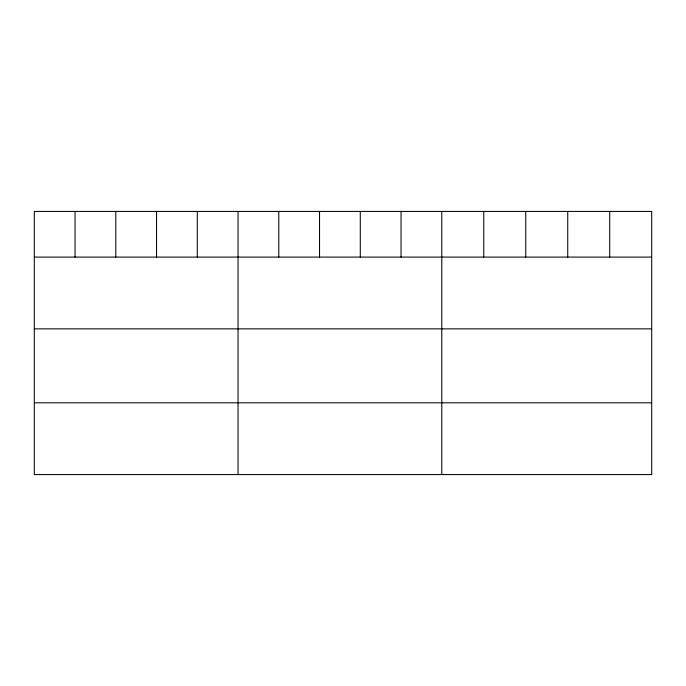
<?xml version="1.0" encoding="UTF-8"?>
<svg xmlns="http://www.w3.org/2000/svg" width="686" height="686" viewBox="0 0 686 686"><rect width="100%" height="100%" fill="white"/><g stroke="black" fill="none" stroke-linecap="round" stroke-linejoin="round"><path stroke-width="1.03" d="M34.3 257.087L651.7 257.087M34.3 328.86L651.7 328.86M34.3 402.802L651.7 402.802M609.717 211.425L609.717 257.087M567.734 211.425L567.734 257.087M525.75 211.425L525.75 257.087M483.767 211.425L483.767 257.087M441.784 211.425L441.784 474.575M401.036 211.425L401.036 257.087M360.287 211.425L360.287 257.087M319.539 211.425L319.539 257.087M278.79 211.425L278.79 257.087M238.042 211.425L238.042 474.575M197.294 211.425L197.294 257.087M156.545 211.425L156.545 257.087M115.797 211.425L115.797 257.087M75.048 211.425L75.048 257.087M651.7 211.425L34.3 211.425L34.3 474.575L651.7 474.575L651.7 211.425"/></g></svg>
